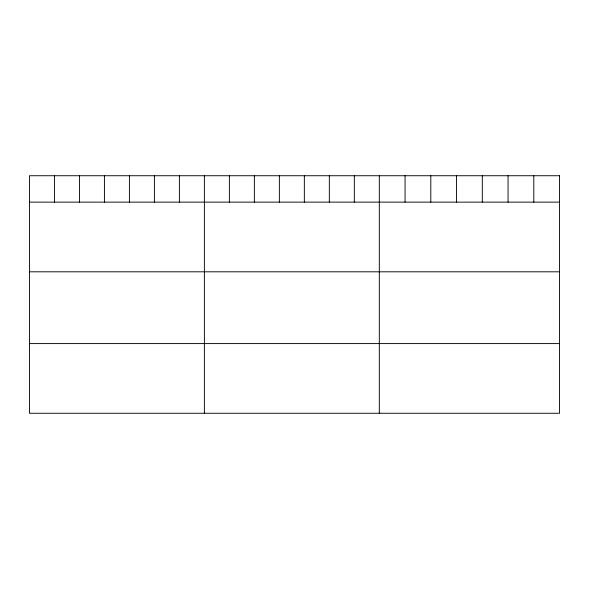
<?xml version="1.0" encoding="UTF-8"?>
<svg xmlns="http://www.w3.org/2000/svg" width="589" height="589" viewBox="0 0 589 589"><rect width="100%" height="100%" fill="white"/><g stroke="black" fill="none" stroke-linecap="round" stroke-linejoin="round"><path stroke-width="0.88" d="M29.45 202.13L559.55 202.13M29.45 271.809L559.55 271.809M29.45 343.593L559.55 343.593M533.803 175.736L533.803 202.13M508.057 175.736L508.057 202.13M482.31 175.736L482.31 202.13M456.556 175.736L456.556 202.13M430.809 175.736L430.809 202.13M405.063 175.736L405.063 202.13M379.316 175.736L379.316 413.264M354.328 175.736L354.328 202.13M329.332 175.736L329.332 202.13M304.344 175.736L304.344 202.13M279.355 175.736L279.355 202.13M254.367 175.736L254.367 202.13M229.371 175.736L229.371 202.13M204.383 175.736L204.383 413.264M179.395 175.736L179.395 202.13M154.399 175.736L154.399 202.13M129.411 175.736L129.411 202.13M104.422 175.736L104.422 202.13M79.434 175.736L79.434 202.13M54.438 175.736L54.438 202.13M559.55 175.736L29.45 175.736L29.45 413.264L559.55 413.264L559.55 175.736"/></g></svg>
